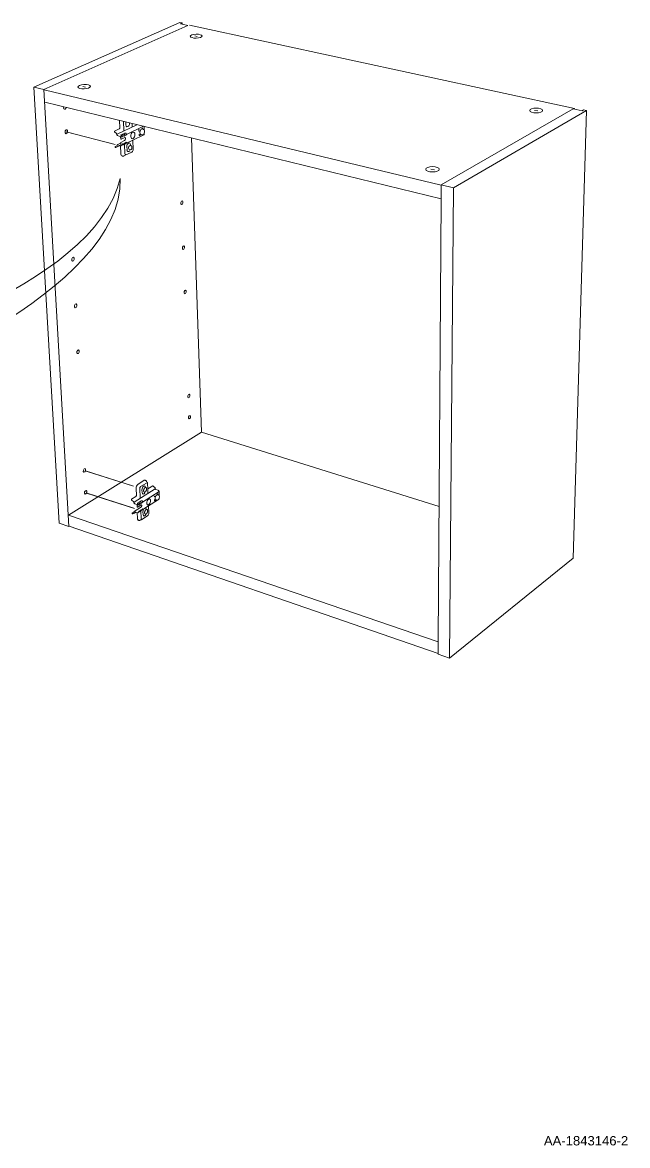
# Model space of a CAD drawing. Header units: metres. Extents: x -11.5 to 7.4, y -3.8 to 5.9.
# Drawn here: x 5.253 to 5.595, y -1.693 to -1.059 of the extents above; entities that cross this region are included whole.
import ezdxf

# ---------------------------------------------------------------- set-up
doc = ezdxf.new("R2010")
doc.units = ezdxf.units.M
doc.header["$MEASUREMENT"] = 0
for name, color, linetype, lineweight in [('PDF17_Geometry_Num_Penna__1_Num_Penna__255', 255, 'Continuous', 18), ('PDF17_Geometry_Num_Penna__7_Num_Penna__7', 7, 'Continuous', 18), ('PDF17_Text_Num_Penna__7_Num_Penna__7', 7, 'Continuous', 18)]:
    doc.layers.add(name, color=color, linetype=linetype, lineweight=lineweight)
doc.styles.add('GENERATED_STYLE_1', font='')
doc.styles.get('GENERATED_STYLE_1').set_extended_font_data('Arial')

msp = doc.modelspace()

# ---------------------------------------------------------------- linework, layer by layer
at = {"layer": 'PDF17_Geometry_Num_Penna__1_Num_Penna__255', "color": 255, "linetype": 'Continuous', "lineweight": 18, "flags": 128}
for points in [[(5.30483, -1.12751), (5.27873, -1.12062)], [(5.31546, -1.32037), (5.2893, -1.31192)], [(5.31609, -1.33297), (5.2899, -1.32451)]]:
    msp.add_lwpolyline(points, dxfattribs=at)
at = {"layer": 'PDF17_Geometry_Num_Penna__7_Num_Penna__7', "color": 7, "linetype": 'Continuous', "lineweight": 18, "flags": 128}
for points in [[(5.25968, -1.09525), (5.34202, -1.05879)], [(5.27949, -1.34328), (5.26541, -1.09663), (5.34668, -1.06042)], [(5.34341, -1.05909), (5.34202, -1.05879)], [(5.34247, -1.05951), (5.34341, -1.05909)], [(5.34344, -1.05972), (5.34247, -1.05951)], [(5.34344, -1.05972), (5.34341, -1.05909)], [(5.34668, -1.06042), (5.34344, -1.05972)], [(5.34748, -1.06027), (5.56473, -1.10736), (5.56472, -1.10771)], [(5.35197, -1.06669), (5.35061, -1.0664)], [(5.26541, -1.09663), (5.25968, -1.09525)], [(5.27412, -1.34143), (5.25968, -1.09525)], [(5.28881, -1.09522), (5.28737, -1.09495)], [(5.48959, -1.15063), (5.26558, -1.09678)], [(5.48954, -1.15825), (5.26598, -1.10384)], [(5.56401, -1.10756), (5.48959, -1.15051), (5.48953, -1.15848)], [(5.57155, -1.10851), (5.49654, -1.15218)], [(5.54412, -1.10872), (5.54225, -1.10839)], [(5.56393, -1.36109), (5.57155, -1.10851)], [(5.56401, -1.10756), (5.56903, -1.10864), (5.56988, -1.10816)], [(5.56473, -1.10736), (5.56429, -1.10761)], [(5.56988, -1.10816), (5.57155, -1.10851)], [(5.30793, -1.11885), (5.30801, -1.11879), (5.30807, -1.11872), (5.30813, -1.11862), (5.30817, -1.1185), (5.30819, -1.11838), (5.3082, -1.11826), (5.30801, -1.11407)], [(5.31048, -1.11983), (5.31026, -1.11461)], [(5.31167, -1.11655), (5.3116, -1.11494)], [(5.30556, -1.1277), (5.278, -1.12043)], [(5.31793, -1.11648), (5.30682, -1.12179)], [(5.31521, -1.11695), (5.31521, -1.11705), (5.3152, -1.11717), (5.31519, -1.11727), (5.31518, -1.11737), (5.31515, -1.11748), (5.31512, -1.11761)], [(5.31515, -1.11581), (5.31521, -1.11695)], [(5.31516, -1.11589), (5.31527, -1.11584)], [(5.31902, -1.11934), (5.31903, -1.11925), (5.31906, -1.11916), (5.31911, -1.1191), (5.31916, -1.11905)], [(5.31905, -1.12), (5.31902, -1.11934)], [(5.31905, -1.12), (5.31907, -1.12008), (5.3191, -1.12014), (5.31915, -1.12016), (5.31921, -1.12015), (5.31974, -1.11989)], [(5.31912, -1.12175), (5.31915, -1.12242), (5.31916, -1.12249), (5.3192, -1.12255), (5.31924, -1.12258), (5.3193, -1.12256), (5.32024, -1.12211)], [(5.31961, -1.12141), (5.31959, -1.12141), (5.31958, -1.12143), (5.31958, -1.12145), (5.31958, -1.12148), (5.31959, -1.12151), (5.31959, -1.12154)], [(5.3205, -1.11897), (5.32065, -1.11891), (5.3208, -1.11889), (5.32094, -1.11891)], [(5.32094, -1.11891), (5.32139, -1.11902)], [(5.32108, -1.11894), (5.32105, -1.11839), (5.32105, -1.11836), (5.32105, -1.11834), (5.32104, -1.11831), (5.32103, -1.1183), (5.32103, -1.11828), (5.32102, -1.11827)], [(5.32189, -1.11744), (5.32197, -1.11946), (5.32194, -1.1194), (5.32183, -1.11928), (5.32172, -1.11917), (5.32162, -1.11911), (5.32151, -1.11905), (5.32139, -1.11902)], [(5.30675, -1.12831), (5.30675, -1.12816), (5.30678, -1.12802), (5.30683, -1.1279), (5.30689, -1.1278), (5.30698, -1.12771), (5.30707, -1.12765)], [(5.30707, -1.12765), (5.30886, -1.12678), (5.30885, -1.12644)], [(5.30746, -1.12805), (5.30838, -1.12828)], [(5.30852, -1.12308), (5.30858, -1.12312), (5.30865, -1.12318), (5.3087, -1.12326), (5.30871, -1.12335)], [(5.30877, -1.12468), (5.30871, -1.12335)], [(5.30909, -1.12474), (5.30907, -1.12474), (5.30904, -1.12474), (5.30877, -1.12468)], [(5.30891, -1.12776), (5.30886, -1.12678)], [(5.31122, -1.12372), (5.31118, -1.12373), (5.31115, -1.12375), (5.30909, -1.12474)], [(5.30913, -1.12466), (5.30913, -1.12471), (5.30909, -1.12474)], [(5.30963, -1.12768), (5.30959, -1.1278), (5.30956, -1.12791), (5.30951, -1.12801), (5.30945, -1.1281), (5.30939, -1.12817), (5.3093, -1.12822)], [(5.30958, -1.12791), (5.30965, -1.1279), (5.30973, -1.12788)], [(5.31008, -1.12785), (5.31005, -1.12787), (5.31, -1.12788), (5.30994, -1.1279), (5.30988, -1.12791), (5.30983, -1.12792), (5.30977, -1.12792), (5.30973, -1.12793), (5.30973, -1.12788)], [(5.31024, -1.12739), (5.31028, -1.12747), (5.31028, -1.12756), (5.31027, -1.12764), (5.31024, -1.12772), (5.31017, -1.12779), (5.31008, -1.12785), (5.31026, -1.12776)], [(5.31026, -1.12776), (5.31034, -1.12771), (5.31041, -1.12763), (5.31046, -1.12755), (5.31051, -1.12745), (5.31055, -1.12734), (5.31058, -1.12722)], [(5.31054, -1.12745), (5.3106, -1.12744), (5.31069, -1.12743)], [(5.31058, -1.12722), (5.31063, -1.12713), (5.31069, -1.12705), (5.31073, -1.12698), (5.31078, -1.12694), (5.31083, -1.12689), (5.31087, -1.12686), (5.31093, -1.12685), (5.31098, -1.12684), (5.31103, -1.12685), (5.31108, -1.12686), (5.31113, -1.12688), (5.31119, -1.12693), (5.31123, -1.12701), (5.31124, -1.1271), (5.31122, -1.12718), (5.31118, -1.12726), (5.31113, -1.12733), (5.31103, -1.12739)], [(5.31103, -1.12739), (5.311, -1.1274), (5.31095, -1.12743), (5.31089, -1.12743), (5.31083, -1.12745), (5.31078, -1.12745), (5.31073, -1.12746), (5.31068, -1.12747), (5.31068, -1.12745), (5.31069, -1.12743)], [(5.31106, -1.13277), (5.31083, -1.12745)], [(5.31103, -1.12739), (5.31121, -1.1273)], [(5.31121, -1.1273), (5.31128, -1.12725), (5.31136, -1.12717), (5.3114, -1.12709), (5.31145, -1.127), (5.3115, -1.12688), (5.31154, -1.12676)], [(5.31148, -1.127), (5.31155, -1.12698), (5.31163, -1.12697)], [(5.31162, -1.12701), (5.31168, -1.12701), (5.31173, -1.127), (5.31178, -1.127), (5.31184, -1.12698), (5.3119, -1.12696), (5.31196, -1.12694), (5.31198, -1.12693)], [(5.31557, -1.1252), (5.31198, -1.12693), (5.31207, -1.12687), (5.31213, -1.1268), (5.31217, -1.12671), (5.31218, -1.12664), (5.31217, -1.12656), (5.31215, -1.12647)], [(5.34868, -1.12397), (5.35426, -1.29007)], [(5.30569, -1.12885), (5.30675, -1.12834)], [(5.30569, -1.12885), (5.30571, -1.12936), (5.30599, -1.12943)], [(5.30603, -1.12943), (5.30838, -1.12828)], [(5.30676, -1.12852), (5.30675, -1.12834)], [(5.30838, -1.12828), (5.30866, -1.12835)], [(5.30866, -1.12838), (5.30866, -1.12835), (5.30875, -1.12838)], [(5.30903, -1.12835), (5.3093, -1.12822)], [(5.31138, -1.13373), (5.3114, -1.13372), (5.31143, -1.13371), (5.31146, -1.13371), (5.31148, -1.13369), (5.31151, -1.13368)], [(5.31424, -1.13235), (5.31417, -1.1324), (5.31406, -1.13245), (5.31408, -1.13244), (5.31409, -1.13242)], [(5.48573, -1.14194), (5.48375, -1.14157)], [(5.48959, -1.1505), (5.49654, -1.15218)], [(5.49654, -1.15218), (5.49418, -1.41749)], [(5.48953, -1.15848), (5.48782, -1.40761)], [(5.35426, -1.29007), (5.27926, -1.33688)], [(5.48834, -1.33197), (5.35426, -1.29007)], [(5.31593, -1.32052), (5.28883, -1.31177)], [(5.32251, -1.31711), (5.32238, -1.31708), (5.32226, -1.31708), (5.32211, -1.31711), (5.32196, -1.31715), (5.32181, -1.31724)], [(5.32278, -1.31719), (5.32251, -1.31711)], [(5.32278, -1.31719), (5.32287, -1.31723), (5.32296, -1.31728), (5.32304, -1.31734), (5.32311, -1.31741), (5.32317, -1.3175), (5.32323, -1.31759), (5.32328, -1.3177), (5.32333, -1.31781), (5.32337, -1.31793), (5.32338, -1.31797), (5.32307, -1.31761)], [(5.32368, -1.31831), (5.32338, -1.31797)], [(5.31654, -1.33312), (5.28945, -1.32436)], [(5.32826, -1.32189), (5.31628, -1.32951)], [(5.31947, -1.32185), (5.31947, -1.32175), (5.31949, -1.32164), (5.31951, -1.32153), (5.31954, -1.32142), (5.31956, -1.32132), (5.31961, -1.32121), (5.31966, -1.32112), (5.3197, -1.32103), (5.31977, -1.32095), (5.31984, -1.32087), (5.3199, -1.32081), (5.31997, -1.32075), (5.32326, -1.31869)], [(5.31971, -1.32714), (5.31947, -1.32185)], [(5.32247, -1.32131), (5.32235, -1.3214), (5.32224, -1.3215), (5.32213, -1.32164), (5.32208, -1.32171), (5.32203, -1.32178), (5.32194, -1.32194), (5.32186, -1.32211), (5.32179, -1.32229), (5.32174, -1.32247), (5.3217, -1.32263), (5.32168, -1.32279), (5.32168, -1.32294), (5.32168, -1.32308), (5.32168, -1.32322), (5.32171, -1.32334), (5.32174, -1.32346), (5.32179, -1.32356), (5.32185, -1.32366), (5.32193, -1.32374), (5.32202, -1.32381), (5.32212, -1.32385), (5.32217, -1.32386), (5.32223, -1.32386), (5.32229, -1.32386), (5.32235, -1.32385), (5.32246, -1.3238), (5.32257, -1.32374)], [(5.32257, -1.32374), (5.32269, -1.32366), (5.3228, -1.32355), (5.32291, -1.32342), (5.32296, -1.32335), (5.32301, -1.32328), (5.3231, -1.32311), (5.32318, -1.32294), (5.32325, -1.32277), (5.3233, -1.32258), (5.32334, -1.32243), (5.32336, -1.32228), (5.32338, -1.32212), (5.32337, -1.32198), (5.32336, -1.32184), (5.32334, -1.32172), (5.3233, -1.32161), (5.32326, -1.3215), (5.32319, -1.32139), (5.32312, -1.32131), (5.32303, -1.32125), (5.32293, -1.32122), (5.32287, -1.3212), (5.32282, -1.3212), (5.32276, -1.3212), (5.32271, -1.32122), (5.32259, -1.32125), (5.32247, -1.32131)], [(5.32368, -1.31831), (5.32374, -1.3184), (5.32379, -1.31848), (5.32383, -1.31858), (5.32387, -1.31871), (5.3239, -1.31884), (5.32392, -1.31898), (5.32405, -1.32204)], [(5.32682, -1.32028), (5.32405, -1.32204), (5.32412, -1.32376)], [(5.32412, -1.32376), (5.32412, -1.32386), (5.32411, -1.32397), (5.32411, -1.32406), (5.3241, -1.32416), (5.32408, -1.32427), (5.32405, -1.32439)], [(5.32682, -1.32028), (5.32708, -1.32036)], [(5.32708, -1.32036), (5.32713, -1.32039), (5.32716, -1.32044), (5.32718, -1.32048)], [(5.32825, -1.32171), (5.32825, -1.32162), (5.32821, -1.32154), (5.32816, -1.32144), (5.3281, -1.32137), (5.32804, -1.32129), (5.32718, -1.32059), (5.32718, -1.32048)], [(5.32825, -1.32171), (5.32826, -1.32189), (5.32827, -1.32199), (5.32831, -1.32211), (5.32837, -1.3222), (5.32845, -1.32228), (5.32853, -1.32235), (5.32862, -1.3224), (5.32983, -1.3228)], [(5.32963, -1.32526), (5.3296, -1.32468), (5.3296, -1.32466), (5.3296, -1.32464), (5.3296, -1.32462), (5.32959, -1.3246), (5.32958, -1.32458)], [(5.32983, -1.3228), (5.32995, -1.32286), (5.33007, -1.32293), (5.33017, -1.32303), (5.33025, -1.32315), (5.33032, -1.32328), (5.33037, -1.32341), (5.33038, -1.32356)], [(5.31788, -1.33082), (5.31795, -1.33085), (5.31801, -1.33092), (5.31805, -1.33099), (5.31807, -1.33107)], [(5.32444, -1.32775), (5.32429, -1.32786), (5.32415, -1.32799), (5.32401, -1.32816), (5.32395, -1.32826), (5.32388, -1.32835), (5.32377, -1.32855), (5.32367, -1.32877), (5.32358, -1.329), (5.32352, -1.32923), (5.32347, -1.32943), (5.32344, -1.32963), (5.32343, -1.32982), (5.32343, -1.33), (5.32344, -1.33017), (5.32348, -1.33033), (5.32352, -1.33048), (5.32358, -1.33061), (5.32366, -1.33074), (5.32376, -1.33084), (5.32387, -1.33093), (5.32399, -1.33098), (5.32406, -1.33098), (5.32413, -1.33098), (5.32421, -1.33098), (5.32428, -1.33098), (5.32442, -1.33092), (5.32457, -1.33084)], [(5.32457, -1.33084), (5.32472, -1.33073), (5.32486, -1.3306), (5.325, -1.33043), (5.32507, -1.33034), (5.32513, -1.33025), (5.32525, -1.33004), (5.32535, -1.32982), (5.32543, -1.3296), (5.3255, -1.32937), (5.32554, -1.32917), (5.32557, -1.32897), (5.32559, -1.32878), (5.32558, -1.3286), (5.32557, -1.32842), (5.32554, -1.32826), (5.3255, -1.32812), (5.32544, -1.32799), (5.32536, -1.32785), (5.32526, -1.32775), (5.32515, -1.32768), (5.32503, -1.32763), (5.32495, -1.32761), (5.32488, -1.32761), (5.32481, -1.32761), (5.32474, -1.32763), (5.32459, -1.32768), (5.32444, -1.32775)], [(5.32446, -1.33161), (5.32948, -1.32839)], [(5.32773, -1.32644), (5.3277, -1.32585)], [(5.32788, -1.32655), (5.32787, -1.32655), (5.32786, -1.32655), (5.32782, -1.32656), (5.32777, -1.32655), (5.32774, -1.32651), (5.32773, -1.32644)], [(5.32797, -1.32868), (5.32797, -1.32869), (5.32795, -1.32869), (5.3279, -1.3287), (5.32786, -1.32869), (5.32783, -1.32864), (5.32782, -1.32857), (5.3278, -1.328)], [(5.32845, -1.32618), (5.32788, -1.32655)], [(5.32867, -1.32823), (5.32797, -1.32868)], [(5.32822, -1.32762), (5.32822, -1.32764), (5.32822, -1.32767), (5.32822, -1.32769), (5.32822, -1.3277), (5.32822, -1.32772), (5.32824, -1.32774)], [(5.32865, -1.32822), (5.32907, -1.32836)], [(5.32907, -1.32836), (5.32918, -1.32839), (5.32927, -1.3284), (5.32937, -1.3284), (5.32948, -1.32839)], [(5.32909, -1.32539), (5.32922, -1.32532), (5.32937, -1.32529), (5.3295, -1.32527), (5.32962, -1.32529)], [(5.33006, -1.32543), (5.32963, -1.32529), (5.32963, -1.32526)], [(5.27926, -1.33688), (5.48782, -1.40839)], [(5.31519, -1.33562), (5.31625, -1.33495)], [(5.31519, -1.33562), (5.31522, -1.33606), (5.31547, -1.33615)], [(5.31588, -1.33593), (5.31553, -1.33614), (5.31555, -1.33612), (5.31555, -1.33609)], [(5.31588, -1.33593), (5.31638, -1.33582)], [(5.3162, -1.33524), (5.3162, -1.33514), (5.31622, -1.33504), (5.31625, -1.33495)], [(5.31621, -1.33542), (5.3162, -1.33524)], [(5.31625, -1.33495), (5.31629, -1.33486), (5.31635, -1.33479), (5.31642, -1.33473)], [(5.32046, -1.33215), (5.31642, -1.33473)], [(5.31645, -1.3358), (5.31732, -1.33524)], [(5.31688, -1.33509), (5.31732, -1.33524)], [(5.31732, -1.33524), (5.318, -1.33547)], [(5.318, -1.33547), (5.31809, -1.3355)], [(5.31873, -1.33967), (5.31861, -1.33961), (5.3185, -1.33952), (5.31841, -1.33942), (5.31832, -1.33929), (5.31824, -1.33914), (5.3182, -1.33896), (5.31816, -1.33878), (5.31814, -1.33858), (5.318, -1.33547)], [(5.31812, -1.33224), (5.31807, -1.33107)], [(5.31843, -1.33233), (5.31841, -1.33234), (5.31838, -1.33233), (5.31812, -1.33224)], [(5.31841, -1.33119), (5.31875, -1.33097)], [(5.31842, -1.33548), (5.31868, -1.33531)], [(5.32048, -1.33104), (5.32045, -1.33105), (5.32041, -1.33107), (5.32036, -1.3311), (5.31844, -1.33233)], [(5.31893, -1.33488), (5.31889, -1.33497), (5.31886, -1.33506), (5.31882, -1.33513), (5.31879, -1.33521), (5.31873, -1.33526), (5.31868, -1.33531)], [(5.31893, -1.33488), (5.31897, -1.33479), (5.31901, -1.3347), (5.31906, -1.33465), (5.31911, -1.33459), (5.31915, -1.33455), (5.3192, -1.33452), (5.31924, -1.33449), (5.31929, -1.33447), (5.31934, -1.33446), (5.31939, -1.33447), (5.31944, -1.33449), (5.31949, -1.33452), (5.31952, -1.33457), (5.31953, -1.33463), (5.31953, -1.33469), (5.31951, -1.33474), (5.31947, -1.3348), (5.31941, -1.33484)], [(5.31941, -1.33484), (5.31935, -1.33488), (5.31929, -1.3349), (5.31921, -1.33492), (5.31913, -1.33494), (5.31907, -1.33495), (5.319, -1.33495), (5.31901, -1.33493)], [(5.31941, -1.33484), (5.31956, -1.33474)], [(5.31956, -1.33474), (5.31963, -1.33469), (5.31968, -1.33463), (5.31971, -1.33456), (5.31975, -1.33449), (5.31978, -1.3344), (5.31981, -1.33431)], [(5.31981, -1.33431), (5.31986, -1.33422), (5.31991, -1.33413), (5.31994, -1.33408), (5.31999, -1.33402), (5.32004, -1.33397), (5.32009, -1.33395), (5.32014, -1.33392), (5.32018, -1.3339), (5.32023, -1.33389), (5.32028, -1.3339), (5.32033, -1.33392), (5.32038, -1.33395), (5.32041, -1.334), (5.32041, -1.33406), (5.32041, -1.33411), (5.3204, -1.33417), (5.32036, -1.33423), (5.3203, -1.33427)], [(5.3203, -1.33427), (5.32024, -1.33431), (5.32017, -1.33433), (5.32009, -1.33435), (5.32002, -1.33437), (5.31996, -1.33438), (5.31989, -1.33438), (5.3199, -1.33438), (5.3199, -1.33436)], [(5.32022, -1.3386), (5.32003, -1.33437)], [(5.3203, -1.33427), (5.32045, -1.33417)], [(5.32045, -1.33417), (5.32052, -1.33412), (5.32056, -1.33406), (5.3206, -1.33399), (5.32064, -1.33392), (5.32068, -1.33383), (5.3207, -1.33374)], [(5.32048, -1.33104), (5.32054, -1.33113), (5.32059, -1.33125), (5.32061, -1.33138), (5.32062, -1.33152), (5.32061, -1.33168), (5.32057, -1.33183), (5.32053, -1.33199), (5.32046, -1.33215)], [(5.32126, -1.33338), (5.32122, -1.33335), (5.32117, -1.33333), (5.32111, -1.33332), (5.32107, -1.33333), (5.32102, -1.33335), (5.32097, -1.33338), (5.32093, -1.3334), (5.32088, -1.33345), (5.32084, -1.33351), (5.3208, -1.33356), (5.32075, -1.33365), (5.3207, -1.33374)], [(5.32078, -1.33381), (5.32084, -1.33381), (5.32091, -1.3338), (5.32098, -1.33379), (5.32106, -1.33376), (5.32112, -1.33374), (5.32119, -1.3337)], [(5.32446, -1.33161), (5.32119, -1.3337), (5.32125, -1.33366), (5.32128, -1.3336), (5.3213, -1.33354), (5.3213, -1.33349), (5.32129, -1.33343), (5.32126, -1.33338)], [(5.32305, -1.33372), (5.32293, -1.33381), (5.32282, -1.33391), (5.32271, -1.33404), (5.32266, -1.33412), (5.32261, -1.33419), (5.32252, -1.33435), (5.32244, -1.33452), (5.32237, -1.3347), (5.32232, -1.33488), (5.32228, -1.33504), (5.32226, -1.3352), (5.32226, -1.33534), (5.32226, -1.33549), (5.32226, -1.33562), (5.32229, -1.33575), (5.32232, -1.33587), (5.32237, -1.33597), (5.32243, -1.33607), (5.32251, -1.33615), (5.3226, -1.33622), (5.3227, -1.33626), (5.32275, -1.33626), (5.32281, -1.33626), (5.32287, -1.33626), (5.32292, -1.33626), (5.32304, -1.33621), (5.32315, -1.33615)], [(5.32315, -1.33615), (5.32327, -1.33606), (5.32338, -1.33596), (5.32349, -1.33583), (5.32354, -1.33576), (5.32359, -1.33568), (5.32368, -1.33552), (5.32376, -1.33535), (5.32383, -1.33517), (5.32388, -1.33499), (5.32392, -1.33484), (5.32394, -1.33468), (5.32396, -1.33453), (5.32395, -1.33439), (5.32394, -1.33425), (5.32392, -1.33412), (5.32388, -1.33402), (5.32384, -1.3339), (5.32377, -1.3338), (5.3237, -1.33372), (5.32361, -1.33366), (5.32351, -1.33362), (5.32345, -1.33361), (5.3234, -1.33361), (5.32334, -1.33361), (5.32329, -1.33362), (5.32317, -1.33366), (5.32305, -1.33372)], [(5.27949, -1.34328), (5.27412, -1.34143)], [(5.27981, -1.34307), (5.27949, -1.34328)], [(5.27961, -1.34301), (5.48777, -1.41492)], [(5.31976, -1.33961), (5.31966, -1.33967), (5.31956, -1.33972), (5.31945, -1.33976), (5.31935, -1.33978), (5.31923, -1.33979), (5.31911, -1.33979), (5.31899, -1.33976), (5.31873, -1.33967)], [(5.31976, -1.33961), (5.31996, -1.33949)], [(5.31976, -1.33961), (5.31978, -1.33959), (5.31979, -1.33955), (5.31985, -1.33951)], [(5.32068, -1.33927), (5.32066, -1.33928), (5.3206, -1.33931), (5.32054, -1.33934), (5.32049, -1.33937), (5.32043, -1.33938), (5.32038, -1.33939), (5.31996, -1.33949)], [(5.48776, -1.41528), (5.49418, -1.41749), (5.56393, -1.36109)], [(5.48782, -1.40761), (5.48776, -1.41528)]]:
    msp.add_lwpolyline(points, dxfattribs=at)
for points in [[(5.30793, -1.11885), (5.30529, -1.1201), (5.3053, -1.1206), (5.30644, -1.12149, 0.345567), (5.30723, -1.12276), (5.30852, -1.12308)], [(5.30981, -1.12201), (5.3098, -1.12196), (5.30982, -1.12191), (5.30986, -1.12187), (5.30994, -1.12183), (5.31002, -1.12179), (5.31013, -1.12176), (5.31027, -1.12174), (5.31042, -1.12173, -0.502542), (5.311, -1.12252), (5.31134, -1.12235)], [(5.31076, -1.12156), (5.31075, -1.1215), (5.31077, -1.12145), (5.31082, -1.12141), (5.31088, -1.12137), (5.31098, -1.12133), (5.31109, -1.1213), (5.31122, -1.12129), (5.31137, -1.12127, -0.504045), (5.31195, -1.12206), (5.32168, -1.1174)], [(5.32017, -1.1221), (5.32063, -1.12221, 0.391426), (5.32204, -1.12118), (5.32207, -1.12168), (5.32206, -1.12181), (5.32203, -1.12193), (5.32198, -1.12204), (5.32191, -1.12212), (5.32181, -1.12217), (5.31557, -1.1252), (5.31579, -1.13041, -0.28433), (5.315, -1.13197), (5.31424, -1.13235)], [(5.31039, -1.12281), (5.31004, -1.12298, 0.506911), (5.30946, -1.12218), (5.30931, -1.12219), (5.30918, -1.12222), (5.30907, -1.12225), (5.30898, -1.12229), (5.30891, -1.12232), (5.30886, -1.12237), (5.30885, -1.12242), (5.30886, -1.12247, -0.101812), (5.30943, -1.12327), (5.30908, -1.12344)], [(5.30885, -1.12644), (5.3109, -1.12545, 0.415719), (5.31122, -1.12372), (5.31123, -1.12372), (5.31127, -1.12371), (5.3113, -1.12371), (5.31133, -1.12371), (5.31136, -1.12372)], [(5.3123, -1.1306), (5.31222, -1.12885, -0.264822), (5.31316, -1.12683)], [(5.31406, -1.13245), (5.31058, -1.13415), (5.31046, -1.1342), (5.31034, -1.13424), (5.31024, -1.13426), (5.31013, -1.13426), (5.31003, -1.13426), (5.30994, -1.13424), (5.30966, -1.13417, -0.31589), (5.30886, -1.13276), (5.30866, -1.12838)], [(5.32181, -1.31724), (5.31854, -1.3193, 0.241472), (5.31739, -1.32184), (5.31757, -1.32574), (5.31755, -1.32585), (5.31754, -1.32597), (5.3175, -1.32607), (5.31744, -1.32617), (5.31738, -1.32625), (5.31731, -1.32631), (5.31484, -1.32787), (5.31485, -1.32832), (5.31593, -1.32922, 0.315258), (5.31667, -1.33041), (5.31788, -1.33082)], [(5.31999, -1.32908), (5.31997, -1.32901), (5.31999, -1.32895), (5.32003, -1.32889), (5.32009, -1.32884), (5.32018, -1.3288), (5.32029, -1.32876), (5.32041, -1.32873), (5.32054, -1.32872, -0.503413), (5.3211, -1.32948), (5.33039, -1.32356), (5.33047, -1.32575), (5.33045, -1.32572), (5.33035, -1.32562), (5.33026, -1.32555), (5.33016, -1.32548), (5.33006, -1.32543)], [(5.32083, -1.32401), (5.32075, -1.32245, -0.229438), (5.32165, -1.32048)], [(5.3211, -1.32948), (5.32105, -1.32956), (5.321, -1.32965), (5.32096, -1.32971), (5.32091, -1.32977), (5.32086, -1.32981), (5.32083, -1.32985), (5.32078, -1.32987), (5.32073, -1.32988), (5.32068, -1.32989), (5.32063, -1.32988), (5.32058, -1.32987), (5.32053, -1.32983), (5.32021, -1.33005), (5.32016, -1.33013), (5.32011, -1.33022), (5.32007, -1.33028), (5.32002, -1.33033), (5.31997, -1.33038), (5.31993, -1.33041), (5.31988, -1.33043), (5.31984, -1.33045), (5.31979, -1.33046), (5.31974, -1.33045), (5.31969, -1.33043), (5.31964, -1.33041), (5.31931, -1.33061, 0.50881), (5.31877, -1.32985), (5.31863, -1.32987), (5.31851, -1.3299), (5.31841, -1.32994), (5.31832, -1.32998), (5.31826, -1.33003), (5.31821, -1.33009), (5.31819, -1.33015), (5.3182, -1.33022, -0.083801), (5.31875, -1.33098), (5.3188, -1.331), (5.31885, -1.33102), (5.3189, -1.33103), (5.31895, -1.33102), (5.31899, -1.331), (5.31904, -1.33098), (5.31909, -1.33095), (5.31914, -1.3309), (5.31918, -1.33084), (5.31923, -1.33079), (5.31927, -1.3307), (5.31931, -1.33061)], [(5.3191, -1.32965), (5.31909, -1.32958), (5.31911, -1.32952), (5.31914, -1.32946), (5.31921, -1.32941), (5.31929, -1.32937), (5.31939, -1.32933), (5.31953, -1.3293), (5.31966, -1.32928, -0.505016), (5.32021, -1.33005)], [(5.32948, -1.32839), (5.32957, -1.32837), (5.32967, -1.32833), (5.32978, -1.32828), (5.32988, -1.32822), (5.32997, -1.32814), (5.33007, -1.32805), (5.33018, -1.32794), (5.33027, -1.32782), (5.33037, -1.32768), (5.33044, -1.32753), (5.33052, -1.32737), (5.33053, -1.3273, 0.243995), (5.33047, -1.32575)], [(5.32068, -1.33927), (5.32394, -1.33717, 0.240941), (5.32464, -1.33567), (5.32446, -1.33161)], [(5.32138, -1.33646), (5.3213, -1.33491, -0.162147), (5.32182, -1.33329)]]:
    msp.add_lwpolyline(points, format="xyb", dxfattribs=at)
for points in [[(5.31979, -1.11979), (5.31979, -1.11977), (5.31979, -1.11975)], [(5.31033, -1.12772), (5.31036, -1.12771), (5.31035, -1.12771)], [(5.31163, -1.12697), (5.31163, -1.127)], [(5.30599, -1.12943), (5.30601, -1.12943)], [(5.32864, -1.32821), (5.32864, -1.32823), (5.32865, -1.32823)], [(5.32962, -1.32529), (5.32963, -1.32527)], [(5.31547, -1.33615), (5.31551, -1.33615)], [(5.31638, -1.33582), (5.31642, -1.33581)], [(5.31846, -1.33226), (5.31846, -1.3323)], [(5.31893, -1.33495), (5.31894, -1.33495)], [(5.31894, -1.33494), (5.31897, -1.33493)], [(5.31896, -1.33491), (5.31895, -1.3349)], [(5.31981, -1.33431), (5.31984, -1.33433)], [(5.31981, -1.33438), (5.31983, -1.33438)], [(5.31983, -1.33437), (5.31986, -1.33436)], [(5.32038, -1.33104), (5.32038, -1.33108)], [(5.3207, -1.33374), (5.32072, -1.33376)], [(5.32071, -1.3338), (5.32075, -1.33379)], [(5.32079, -1.33379), (5.32079, -1.33381)]]:
    msp.add_lwpolyline(points, close=True, dxfattribs=at)
at = {"layer": 'PDF17_Geometry_Num_Penna__7_Num_Penna__7', "color": 7, "linetype": 'Continuous', "lineweight": 18}
msp.add_arc((5.32019, -1.12039), 0.00201, 336.76424, 27.63157, dxfattribs=at)
for centre, major_axis, ratio, start_param, end_param in [((5.27727, -1.10659), (0.00026, 0.00111), 0.624045, 1.563614, 4.710435), ((5.31269, -1.11607), (0.00038, 0.00159), 0.601484, 2.0158, 5.249455), ((5.31561, -1.12255), (0.00044, 0.00182), 0.591355, 0.463431, 3.594439), ((5.31561, -1.12255), (0.00043, 0.00182), 0.589667, 3.596053, 6.736735), ((5.32058, -1.1205), (0.00039, 0.0016), 0.599367, 0.470911, 3.125343), ((5.30973, -1.12221), (0.00013, 0.00116), 0.435188, 2.781736, 4.032116), ((5.31007, -1.13068), (-0.00004, 0.00338), 0.262713, 6.051613, 6.757755), ((5.31056, -1.10176), (-0.00003, 0.02115), 0.101125, 3.045916, 3.332915), ((5.31165, -1.11522), (0.00011, 0.00723), 0.170376, 2.979228, 3.473814), ((5.31184, -1.12982), (0.00011, 0.00345), 0.250131, 6.051786, 6.76748), ((5.31338, -1.12799), (0.00016, 0.00123), 0.689292, 4.900795, 6.723881), ((5.31163, -1.13247), (0.000212, 0.000915), 0.583304, 2.037812, 3.578392), ((5.31326, -1.13028), (0.00033, 0.00142), 0.641301, 1.943369, 4.124786), ((5.32179, -1.32334), (0.0005, 0.00154), 0.541502, 2.189672, 4.31411), ((5.32137, -1.32256), (0.00086, 0.00217), 0.44959, 5.528192, 6.792156), ((5.32916, -1.32675), (0.00051, 0.00147), 0.558656, 0.626076, 3.14856), ((5.32237, -1.33565), (0.00053, 0.00167), 0.506527, 2.231094, 4.383047), ((5.31792, -1.34058), (0.00495, 0.00767), 0.242438, 5.957726, 6.417266), ((5.32114, -1.33746), (0.00069, 0.00161), 0.375072, 2.508994, 3.608014)]:
    msp.add_ellipse(centre, major_axis=major_axis, ratio=ratio, start_param=start_param, end_param=end_param, dxfattribs=at)
for centre, major_axis, ratio in [((5.27802, -1.12045), (0.00027, 0.00112), 0.612135), ((5.34327, -1.16045), (0.00026, 0.00105), 0.570559), ((5.34417, -1.18584), (0.00027, 0.00104), 0.565635), ((5.28189, -1.19239), (0.00031, 0.00109), 0.597256), ((5.34506, -1.21085), (0.00028, 0.00102), 0.568845), ((5.28331, -1.21871), (0.00032, 0.00108), 0.592899), ((5.2847, -1.24463), (0.00032, 0.00106), 0.589433), ((5.34715, -1.26959), (0.000306, 0.000998), 0.556524), ((5.34758, -1.28154), (0.00031, 0.000997), 0.548003), ((5.2883, -1.3116), (0.00034, 0.00104), 0.575327), ((5.28897, -1.3239), (0.00035, 0.00103), 0.578083)]:
    msp.add_ellipse(centre, major_axis=major_axis, ratio=ratio, dxfattribs=at)
for points in [[(5.35129, -1.06541), (5.34945, -1.06544), (5.34797, -1.06597), (5.34798, -1.06659)], [(5.34798, -1.06659), (5.34799, -1.0672), (5.3495, -1.06767), (5.35134, -1.06763)], [(5.35465, -1.06646), (5.35464, -1.06584), (5.35313, -1.06537), (5.35129, -1.06541)], [(5.35134, -1.06763), (5.35319, -1.0676), (5.35467, -1.06707), (5.35465, -1.06646)], [(5.28804, -1.09379), (5.28611, -1.0939), (5.28457, -1.09456), (5.28461, -1.09526)], [(5.28461, -1.09526), (5.28465, -1.09596), (5.28626, -1.09644), (5.28819, -1.09633)], [(5.29163, -1.09485), (5.29158, -1.09415), (5.28998, -1.09367), (5.28804, -1.09379)], [(5.28819, -1.09633), (5.29013, -1.09621), (5.29167, -1.09555), (5.29163, -1.09485)], [(5.5431, -1.10714), (5.54111, -1.10714), (5.5395, -1.10774), (5.5395, -1.10848)], [(5.5395, -1.10848), (5.5395, -1.10922), (5.54111, -1.10981), (5.5431, -1.10981)], [(5.54669, -1.10848), (5.54669, -1.10774), (5.54508, -1.10714), (5.5431, -1.10714)], [(5.5431, -1.10981), (5.54508, -1.10981), (5.54669, -1.10922), (5.54669, -1.10848)], [(5.31439, -1.12818), (5.31387, -1.12809), (5.31335, -1.12856), (5.31323, -1.12925)], [(5.31323, -1.12925), (5.31311, -1.12993), (5.31343, -1.13055), (5.31394, -1.13065)], [(5.31394, -1.13065), (5.31446, -1.13074), (5.31497, -1.13026), (5.31509, -1.12958)], [(5.31509, -1.12958), (5.31522, -1.1289), (5.3149, -1.12827), (5.31439, -1.12818)], [(5.48465, -1.14015), (5.48254, -1.14015), (5.48084, -1.14082), (5.48084, -1.14166)], [(5.48845, -1.14166), (5.48845, -1.14082), (5.48675, -1.14015), (5.48465, -1.14015)], [(5.3084, -1.14684), (5.29431, -1.20866), (5.16122, -1.24781), (5.13197, -1.25475)], [(5.13991, -1.27745), (5.17408, -1.26476), (5.31054, -1.20985), (5.3084, -1.14684)], [(5.48084, -1.14166), (5.48084, -1.1425), (5.48254, -1.14318), (5.48465, -1.14318)], [(5.48465, -1.14318), (5.48675, -1.14318), (5.48845, -1.1425), (5.48845, -1.14166)]]:
    msp.add_open_spline(points, degree=3, dxfattribs=at)

# ---------------------------------------------------------------- texts
at = {"layer": 'PDF17_Text_Num_Penna__7_Num_Penna__7', "color": 7, "linetype": 'Continuous', "lineweight": 18, "insert": (5.54747, -1.69258), "char_height": 0.0052763, "attachment_point": 7, "style": 'GENERATED_STYLE_1'}
msp.add_mtext('\\A1;{\\pql;\\fArial|b0|i0|c0|p34;AA-1843146-2}', dxfattribs=at)

doc.saveas('drawing.dxf')
